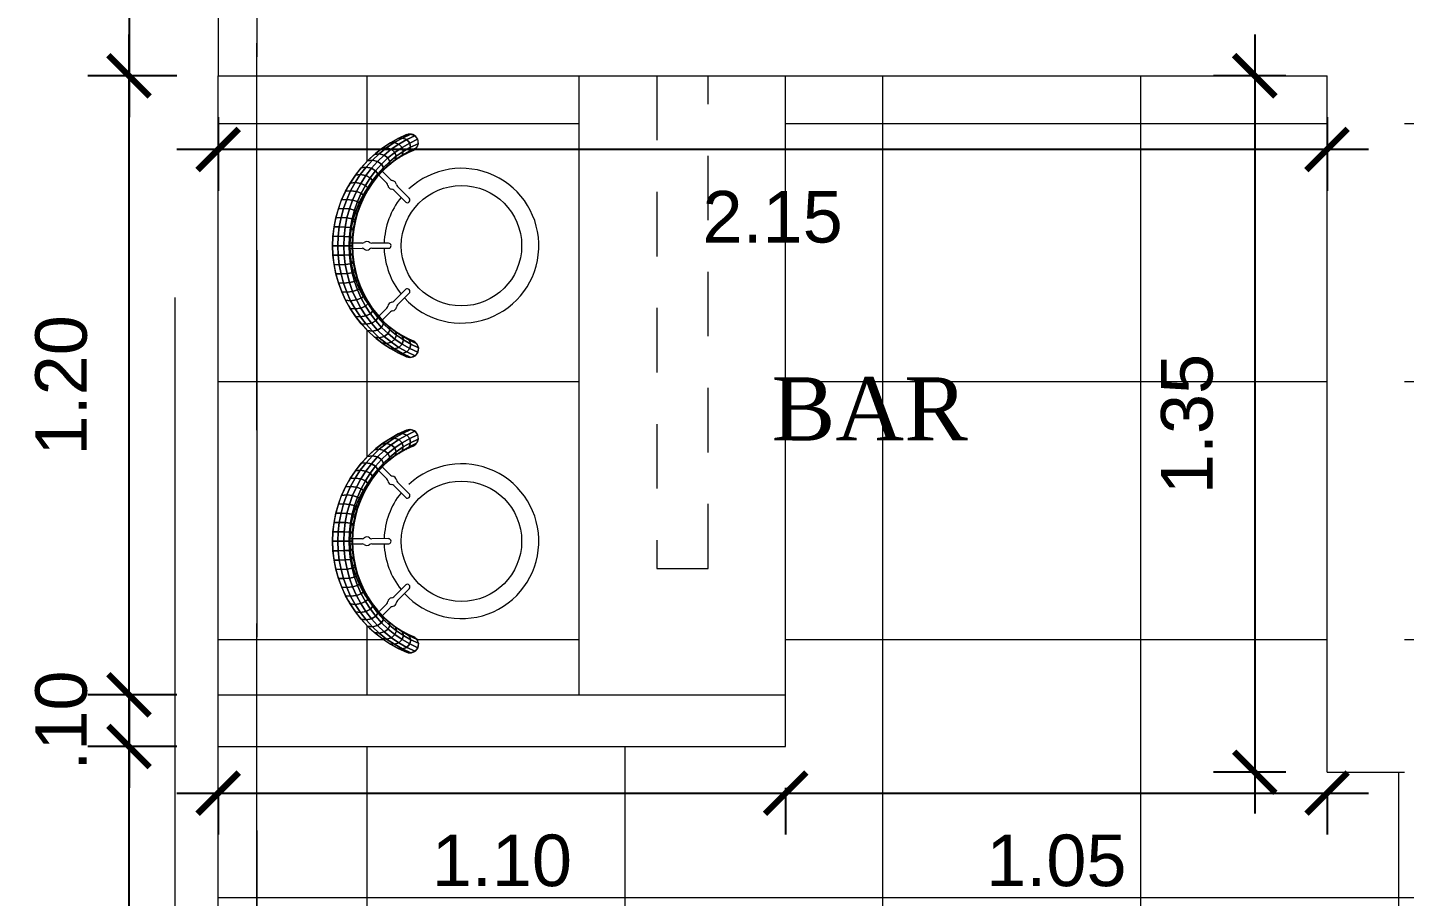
# Model space of a CAD drawing. Header units: millimetres. Extents: x -59 to 123, y 54 to 155.
# Drawn here: x -51.125 to -48.456, y 139.392 to 141.076 of the extents above; entities that cross this region are included whole.
import ezdxf

# ---------------------------------------------------------------- set-up
doc = ezdxf.new("R2010")
doc.units = ezdxf.units.MM
for name, pattern in [('ACAD_ISO02W100', [15, 12, -3]), ('CONTINUA', [0]), ('DASHDOT', [25.4, 12.7, -6.35, 0, -6.35]), ('DASHED', [0.75, 0.5, -0.25]), ('HIDDEN2', [0.1875, 0.125, -0.0625])]:
    doc.linetypes.add(name, pattern=pattern)
doc.layers.get('0').update_dxf_attribs({"lineweight": 9})
doc.layers.get('Defpoints').update_dxf_attribs({"lineweight": 0})
for name, color, linetype in [('A-COT', 8, 'Continuous'), ('A-PROY', 8, 'HIDDEN2'), ('A-TEX 010', 7, 'Continuous')]:
    doc.layers.add(name, color=color, linetype=linetype)
for name, color, linetype, lineweight in [('DET-CORTE', 86, 'Continuous', 50), ('EJES', 6, 'ACAD_ISO02W100', 5), ('mobiliario', 7, 'Continuous', 0), ('muro', 5, 'Continuous', 70), ('MUROS', 7, 'Continuous', 80), ('pisos', 251, 'Continuous', 0)]:
    doc.layers.add(name, color=color, linetype=linetype, lineweight=lineweight)
doc.styles.add('ROMANS', font='ROMANS.SHX', dxfattribs={"width": 1.35, "height": 0.29})
doc.styles.add('style1', font='arial.ttf', dxfattribs={"height": 0.1})
doc.dimstyles.new('luis1', dxfattribs={"dimtxt": 0.1, "dimasz": 0.08, "dimexe": 0.08, "dimexo": 0.08, "dimgap": 0.08, "dimtad": 2, "dimzin": 4, "dimdsep": 46, "dimtxsty": 'style1', "dimblk": 'ARCHTICK', "dimcen": 2, "dimdle": 0.08, "dimclrd": 256, "dimclre": 256, "dimclrt": 256, "dimadec": 0, "dimazin": 1, "dimtfac": 1, "dimtix": 1, "dimtmove": 0, "dimatfit": 3, "dimfxl": 1, "dimtolj": 1, "dimarcsym": 0})

# ---------------------------------------------------------------- blocks, each defined once
blk = doc.blocks.new('A$C64153278')
at = {"layer": 'mobiliario'}
for p, q in [((0.4738, 0.2448), (0.429, 0.2653)), ((0.436, 0.2786), (0.48, 0.2584)), ((0.5057, 0.2467), (0.5383, 0.2317)), ((0.5321, 0.2181), (0.4995, 0.233)), ((0.1773, 0.1826), (0.1571, 0.1386)), ((0.1707, 0.1324), (0.1913, 0.1771)), ((0.3206, 0.1715), (0.3375, 0.1261)), ((0.3515, 0.1313), (0.3344, 0.1775)), ((0.1453, 0.1129), (0.1303, 0.0803)), ((0.1439, 0.0741), (0.1589, 0.1067)), ((0.3473, 0.0995), (0.3598, 0.0659)), ((0.3738, 0.0711), (0.3614, 0.1047))]:
    blk.add_line(p, q, dxfattribs=at)
blk.add_circle((0.2538, 0.3732), 0.175, dxfattribs=at)
for centre, radius, start, end in [((0.2538, 0.3732), 0.225, 332.7943, 243.1381), ((0.5872, 0.3365), 0.025, 357.6519, 177.6519), ((0.2624, 0.3498), 0.35, 223.0584, 357.6519), ((0.2624, 0.3498), 0.3, 223.0584, 357.6519), ((0.2538, 0.3732), 0.225, 292.2513, 328.962), ((0.4329, 0.2717), 0.00753, 65.6032, 238.7477), ((0.4696, 0.2357), 0.01, 26.458, 65.4005), ((0.4842, 0.2675), 0.01, 245.4005, 284.3429), ((0.4898, 0.2457), 0.0125, 26.458, 104.3429), ((0.5099, 0.2557), 0.01, 206.458, 245.4005), ((0.4898, 0.2457), 0.0125, 206.458, 284.3429), ((0.4953, 0.2239), 0.01, 65.4005, 104.3429), ((0.1842, 0.1795), 0.00753, 341.9626, 155.107), ((0.3277, 0.1741), 0.00753, 27.0079, 200.1524), ((0.025, 0.1279), 0.025, 43.0584, 223.0584), ((0.158, 0.1226), 0.0125, 116.3674, 194.2523), ((0.148, 0.1428), 0.01, 296.3674, 335.3098), ((0.158, 0.1226), 0.0125, 296.3674, 14.2523), ((0.1798, 0.1282), 0.01, 155.3098, 194.2523), ((0.2538, 0.3732), 0.225, 251.7283, 288.4308), ((0.3281, 0.1226), 0.01, 341.4127, 20.3551), ((0.3609, 0.1347), 0.01, 200.3551, 239.2976), ((0.3494, 0.1154), 0.0125, 341.4127, 59.2976), ((0.1362, 0.1171), 0.01, 335.3098, 14.2523), ((0.168, 0.1025), 0.01, 116.3674, 155.3098), ((0.3494, 0.1154), 0.0125, 161.4127, 239.2976), ((0.3379, 0.0961), 0.01, 20.3551, 59.2976), ((0.3707, 0.1082), 0.01, 161.4127, 200.3551)]:
    blk.add_arc(centre, radius, start, end, dxfattribs=at)
for points in [[(0.5756, 0.3586), (0.5882, 0.3615), (0.5861, 0.3361), (0.5736, 0.3342)], [(0.5882, 0.3615), (0.6006, 0.3576), (0.5984, 0.3313), (0.5861, 0.3361)], [(0.5603, 0.3141), (0.5641, 0.3261), (0.5603, 0.3026), (0.5566, 0.2909)], [(0.5622, 0.3375), (0.5661, 0.3498), (0.5641, 0.3261), (0.5603, 0.3141)], [(0.5641, 0.3261), (0.5736, 0.3342), (0.5696, 0.3099), (0.5603, 0.3026)], [(0.5661, 0.3498), (0.5756, 0.3586), (0.5736, 0.3342), (0.5641, 0.3261)], [(0.5736, 0.3342), (0.5861, 0.3361), (0.5819, 0.3109), (0.5696, 0.3099)], [(0.5861, 0.3361), (0.5984, 0.3313), (0.5941, 0.3052), (0.5819, 0.3109)], [(0.5984, 0.3313), (0.6071, 0.321), (0.6027, 0.2942), (0.5941, 0.3052)], [(0.6006, 0.3576), (0.6093, 0.3481), (0.6071, 0.321), (0.5984, 0.3313)], [(0.6071, 0.321), (0.61, 0.3081), (0.6056, 0.2811), (0.6027, 0.2942)], [(0.6093, 0.3481), (0.6122, 0.3354), (0.61, 0.3081), (0.6071, 0.321)], [(0.5546, 0.2795), (0.5636, 0.286), (0.5557, 0.2626), (0.547, 0.2568)], [(0.5566, 0.2909), (0.5603, 0.3026), (0.5546, 0.2795), (0.5511, 0.2681)], [(0.5603, 0.3026), (0.5696, 0.3099), (0.5636, 0.286), (0.5546, 0.2795)], [(0.5636, 0.286), (0.5757, 0.286), (0.5674, 0.2617), (0.5557, 0.2626)], [(0.5696, 0.3099), (0.5819, 0.3109), (0.5757, 0.286), (0.5636, 0.286)], [(0.5757, 0.286), (0.5876, 0.2794), (0.5791, 0.2542), (0.5674, 0.2617)], [(0.5819, 0.3109), (0.5941, 0.3052), (0.5876, 0.2794), (0.5757, 0.286)], [(0.5941, 0.3052), (0.6027, 0.2942), (0.5962, 0.2678), (0.5876, 0.2794)], [(0.6027, 0.2942), (0.6056, 0.2811), (0.5992, 0.2544), (0.5962, 0.2678)], [(0.5438, 0.2457), (0.547, 0.2568), (0.5377, 0.2348), (0.5348, 0.224)], [(0.547, 0.2568), (0.5557, 0.2626), (0.5459, 0.2399), (0.5377, 0.2348)], [(0.5511, 0.2681), (0.5546, 0.2795), (0.547, 0.2568), (0.5438, 0.2457)], [(0.5557, 0.2626), (0.5674, 0.2617), (0.5572, 0.238), (0.5459, 0.2399)], [(0.5674, 0.2617), (0.5791, 0.2542), (0.5686, 0.2297), (0.5572, 0.238)], [(0.5791, 0.2542), (0.5876, 0.242), (0.577, 0.2169), (0.5686, 0.2297)], [(0.5876, 0.242), (0.5907, 0.2284), (0.5802, 0.2031), (0.577, 0.2169)], [(0.5876, 0.2794), (0.5962, 0.2678), (0.5876, 0.242), (0.5791, 0.2542)], [(0.5962, 0.2678), (0.5992, 0.2544), (0.5907, 0.2284), (0.5876, 0.242)], [(0.5242, 0.2031), (0.5267, 0.2135), (0.514, 0.1931), (0.5119, 0.1831)], [(0.5267, 0.2135), (0.5343, 0.2179), (0.521, 0.1968), (0.514, 0.1931)], [(0.5343, 0.2179), (0.5451, 0.2152), (0.5312, 0.1933), (0.521, 0.1968)], [(0.5348, 0.224), (0.5377, 0.2348), (0.5267, 0.2135), (0.5242, 0.2031)], [(0.5377, 0.2348), (0.5459, 0.2399), (0.5343, 0.2179), (0.5267, 0.2135)], [(0.5451, 0.2152), (0.5561, 0.206), (0.5418, 0.1833), (0.5312, 0.1933)], [(0.5459, 0.2399), (0.5572, 0.238), (0.5451, 0.2152), (0.5343, 0.2179)], [(0.5561, 0.206), (0.5644, 0.1926), (0.5499, 0.1694), (0.5418, 0.1833)], [(0.5572, 0.238), (0.5686, 0.2297), (0.5561, 0.206), (0.5451, 0.2152)], [(0.5686, 0.2297), (0.577, 0.2169), (0.5644, 0.1926), (0.5561, 0.206)], [(0.577, 0.2169), (0.5802, 0.2031), (0.5678, 0.1787), (0.5644, 0.1926)], [(0.4981, 0.1641), (0.4997, 0.1738), (0.4839, 0.1556), (0.4828, 0.1462)], [(0.4997, 0.1738), (0.5061, 0.1768), (0.4896, 0.1579), (0.4839, 0.1556)], [(0.5061, 0.1768), (0.5156, 0.1724), (0.4983, 0.1528), (0.4896, 0.1579)], [(0.5119, 0.1831), (0.514, 0.1931), (0.4997, 0.1738), (0.4981, 0.1641)], [(0.5156, 0.1724), (0.5256, 0.1617), (0.5078, 0.1414), (0.4983, 0.1528)], [(0.514, 0.1931), (0.521, 0.1968), (0.5061, 0.1768), (0.4997, 0.1738)], [(0.521, 0.1968), (0.5312, 0.1933), (0.5156, 0.1724), (0.5061, 0.1768)], [(0.5256, 0.1617), (0.5336, 0.1473), (0.5156, 0.1265), (0.5078, 0.1414)], [(0.5312, 0.1933), (0.5418, 0.1833), (0.5256, 0.1617), (0.5156, 0.1724)], [(0.5418, 0.1833), (0.5499, 0.1694), (0.5336, 0.1473), (0.5256, 0.1617)], [(0.5499, 0.1694), (0.5535, 0.1553), (0.5373, 0.1332), (0.5336, 0.1473)], [(0.5644, 0.1926), (0.5678, 0.1787), (0.5535, 0.1553), (0.5499, 0.1694)], [(0.0199, 0.1166), (0.0199, 0.1032), (0.0006, 0.1222), (0.0011, 0.1352)], [(0.0199, 0.1032), (0.0262, 0.0916), (0.0067, 0.1108), (0.0006, 0.1222)], [(0.0261, 0.1283), (0.0199, 0.1166), (0.0011, 0.1352), (0.0079, 0.1462)], [(0.0368, 0.135), (0.0261, 0.1283), (0.0079, 0.1462), (0.0193, 0.1523)], [(0.0492, 0.1351), (0.0368, 0.135), (0.0193, 0.1523), (0.0323, 0.1518)], [(0.0457, 0.1119), (0.0402, 0.0997), (0.0199, 0.1166), (0.0261, 0.1283)], [(0.0557, 0.1193), (0.0457, 0.1119), (0.0261, 0.1283), (0.0368, 0.135)], [(0.0599, 0.1284), (0.0492, 0.1351), (0.0323, 0.1518), (0.0433, 0.145)], [(0.0674, 0.1198), (0.0557, 0.1193), (0.0368, 0.135), (0.0492, 0.1351)], [(0.0779, 0.1133), (0.0674, 0.1198), (0.0492, 0.1351), (0.0599, 0.1284)], [(0.4483, 0.123), (0.4523, 0.1242), (0.4318, 0.1095), (0.4287, 0.1089)], [(0.4484, 0.1144), (0.4483, 0.123), (0.4287, 0.1089), (0.4294, 0.1005)], [(0.4523, 0.1242), (0.4594, 0.1177), (0.438, 0.1024), (0.4318, 0.1095)], [(0.4667, 0.1386), (0.4716, 0.1403), (0.4523, 0.1242), (0.4483, 0.123)], [(0.4662, 0.1296), (0.4667, 0.1386), (0.4483, 0.123), (0.4484, 0.1144)], [(0.4716, 0.1403), (0.4795, 0.1345), (0.4594, 0.1177), (0.4523, 0.1242)], [(0.4795, 0.1345), (0.4885, 0.1225), (0.4677, 0.105), (0.4594, 0.1177)], [(0.4828, 0.1462), (0.4839, 0.1556), (0.4667, 0.1386), (0.4662, 0.1296)], [(0.4839, 0.1556), (0.4896, 0.1579), (0.4716, 0.1403), (0.4667, 0.1386)], [(0.4885, 0.1225), (0.496, 0.1072), (0.475, 0.0894), (0.4677, 0.105)], [(0.4896, 0.1579), (0.4983, 0.1528), (0.4795, 0.1345), (0.4716, 0.1403)], [(0.4983, 0.1528), (0.5078, 0.1414), (0.4885, 0.1225), (0.4795, 0.1345)], [(0.5078, 0.1414), (0.5156, 0.1265), (0.496, 0.1072), (0.4885, 0.1225)], [(0.5156, 0.1265), (0.5196, 0.1123), (0.5002, 0.0929), (0.496, 0.1072)], [(0.5336, 0.1473), (0.5373, 0.1332), (0.5196, 0.1123), (0.5156, 0.1265)], [(0.0402, 0.0997), (0.0407, 0.0857), (0.0199, 0.1032), (0.0199, 0.1166)], [(0.0407, 0.0857), (0.0471, 0.0739), (0.0262, 0.0916), (0.0199, 0.1032)], [(0.0666, 0.0972), (0.0619, 0.0844), (0.0402, 0.0997), (0.0457, 0.1119)], [(0.0619, 0.0844), (0.0629, 0.0699), (0.0407, 0.0857), (0.0402, 0.0997)], [(0.0629, 0.0699), (0.0694, 0.0579), (0.0471, 0.0739), (0.0407, 0.0857)], [(0.0758, 0.105), (0.0666, 0.0972), (0.0457, 0.1119), (0.0557, 0.1193)], [(0.0869, 0.1059), (0.0758, 0.105), (0.0557, 0.1193), (0.0674, 0.1198)], [(0.0887, 0.0841), (0.0848, 0.0708), (0.0619, 0.0844), (0.0666, 0.0972)], [(0.0848, 0.0708), (0.0863, 0.056), (0.0629, 0.0699), (0.0619, 0.0844)], [(0.097, 0.0925), (0.0887, 0.0841), (0.0666, 0.0972), (0.0758, 0.105)], [(0.0969, 0.0996), (0.0869, 0.1059), (0.0674, 0.1198), (0.0779, 0.1133)], [(0.1074, 0.0937), (0.097, 0.0925), (0.0758, 0.105), (0.0869, 0.1059)], [(0.1119, 0.0728), (0.1087, 0.0591), (0.0848, 0.0708), (0.0887, 0.0841)], [(0.117, 0.0874), (0.1074, 0.0937), (0.0869, 0.1059), (0.0969, 0.0996)], [(0.1193, 0.0816), (0.1119, 0.0728), (0.0887, 0.0841), (0.097, 0.0925)], [(0.1288, 0.0831), (0.1193, 0.0816), (0.097, 0.0925), (0.1074, 0.0937)], [(0.138, 0.0768), (0.1288, 0.0831), (0.1074, 0.0937), (0.117, 0.0874)], [(0.1424, 0.0725), (0.136, 0.0634), (0.1119, 0.0728), (0.1193, 0.0816)], [(0.1511, 0.0741), (0.1424, 0.0725), (0.1193, 0.0816), (0.1288, 0.0831)], [(0.1597, 0.0679), (0.1511, 0.0741), (0.1288, 0.0831), (0.138, 0.0768)], [(0.3885, 0.0775), (0.3864, 0.0853), (0.364, 0.076), (0.3668, 0.0685)], [(0.3864, 0.0853), (0.3877, 0.085), (0.3643, 0.0753), (0.364, 0.076)], [(0.3877, 0.085), (0.3919, 0.0768), (0.3675, 0.0667), (0.3643, 0.0753)], [(0.408, 0.0963), (0.4102, 0.0964), (0.3877, 0.085), (0.3864, 0.0853)], [(0.4094, 0.0882), (0.408, 0.0963), (0.3864, 0.0853), (0.3885, 0.0775)], [(0.4102, 0.0964), (0.4154, 0.0887), (0.3919, 0.0768), (0.3877, 0.085)], [(0.4154, 0.0887), (0.4223, 0.0751), (0.398, 0.0628), (0.3919, 0.0768)], [(0.4287, 0.1089), (0.4318, 0.1095), (0.4102, 0.0964), (0.408, 0.0963)], [(0.4294, 0.1005), (0.4287, 0.1089), (0.408, 0.0963), (0.4094, 0.0882)], [(0.4318, 0.1095), (0.438, 0.1024), (0.4154, 0.0887), (0.4102, 0.0964)], [(0.438, 0.1024), (0.4456, 0.0892), (0.4223, 0.0751), (0.4154, 0.0887)], [(0.4456, 0.0892), (0.4526, 0.0733), (0.4291, 0.0589), (0.4223, 0.0751)], [(0.4594, 0.1177), (0.4677, 0.105), (0.4456, 0.0892), (0.438, 0.1024)], [(0.4677, 0.105), (0.475, 0.0894), (0.4526, 0.0733), (0.4456, 0.0892)], [(0.475, 0.0894), (0.4794, 0.0751), (0.4572, 0.059), (0.4526, 0.0733)], [(0.496, 0.1072), (0.5002, 0.0929), (0.4794, 0.0751), (0.475, 0.0894)], [(0.0863, 0.056), (0.0928, 0.0437), (0.0694, 0.0579), (0.0629, 0.0699)], [(0.1087, 0.0591), (0.1107, 0.0439), (0.0863, 0.056), (0.0848, 0.0708)], [(0.1107, 0.0439), (0.1173, 0.0313), (0.0928, 0.0437), (0.0863, 0.056)], [(0.136, 0.0634), (0.1336, 0.0493), (0.1087, 0.0591), (0.1119, 0.0728)], [(0.1336, 0.0493), (0.1361, 0.0337), (0.1107, 0.0439), (0.1087, 0.0591)], [(0.1361, 0.0337), (0.1426, 0.0209), (0.1173, 0.0313), (0.1107, 0.0439)], [(0.1608, 0.0559), (0.1593, 0.0414), (0.1336, 0.0493), (0.136, 0.0634)], [(0.1593, 0.0414), (0.1622, 0.0255), (0.1361, 0.0337), (0.1336, 0.0493)], [(0.1662, 0.0652), (0.1608, 0.0559), (0.136, 0.0634), (0.1424, 0.0725)], [(0.174, 0.067), (0.1662, 0.0652), (0.1424, 0.0725), (0.1511, 0.0741)], [(0.1821, 0.0608), (0.174, 0.067), (0.1511, 0.0741), (0.1597, 0.0679)], [(0.1863, 0.0503), (0.1856, 0.0356), (0.1593, 0.0414), (0.1608, 0.0559)], [(0.1856, 0.0356), (0.189, 0.0194), (0.1622, 0.0255), (0.1593, 0.0414)], [(0.1906, 0.0597), (0.1863, 0.0503), (0.1608, 0.0559), (0.1662, 0.0652)], [(0.1974, 0.0616), (0.1906, 0.0597), (0.1662, 0.0652), (0.174, 0.067)], [(0.2049, 0.0554), (0.1974, 0.0616), (0.174, 0.067), (0.1821, 0.0608)], [(0.2121, 0.0466), (0.2124, 0.0318), (0.1856, 0.0356), (0.1863, 0.0503)], [(0.2154, 0.0562), (0.2121, 0.0466), (0.1863, 0.0503), (0.1906, 0.0597)], [(0.2213, 0.0581), (0.2154, 0.0562), (0.1906, 0.0597), (0.1974, 0.0616)], [(0.2282, 0.0518), (0.2213, 0.0581), (0.1974, 0.0616), (0.2049, 0.0554)], [(0.2405, 0.0546), (0.2383, 0.045), (0.2121, 0.0466), (0.2154, 0.0562)], [(0.2383, 0.045), (0.2394, 0.0301), (0.2124, 0.0318), (0.2121, 0.0466)], [(0.2454, 0.0565), (0.2405, 0.0546), (0.2154, 0.0562), (0.2213, 0.0581)], [(0.2516, 0.05), (0.2454, 0.0565), (0.2213, 0.0581), (0.2282, 0.0518)], [(0.2657, 0.0549), (0.2646, 0.0454), (0.2383, 0.045), (0.2405, 0.0546)], [(0.2646, 0.0454), (0.2665, 0.0304), (0.2394, 0.0301), (0.2383, 0.045)], [(0.2695, 0.0567), (0.2657, 0.0549), (0.2405, 0.0546), (0.2454, 0.0565)], [(0.2751, 0.0501), (0.2695, 0.0567), (0.2454, 0.0565), (0.2516, 0.05)], [(0.2908, 0.0572), (0.2908, 0.0478), (0.2646, 0.0454), (0.2657, 0.0549)], [(0.2908, 0.0478), (0.2936, 0.0328), (0.2665, 0.0304), (0.2646, 0.0454)], [(0.2936, 0.0588), (0.2908, 0.0572), (0.2657, 0.0549), (0.2695, 0.0567)], [(0.2985, 0.052), (0.2936, 0.0588), (0.2695, 0.0567), (0.2751, 0.0501)], [(0.3175, 0.0627), (0.3157, 0.0613), (0.2908, 0.0572), (0.2936, 0.0588)], [(0.3157, 0.0613), (0.3168, 0.0521), (0.2908, 0.0478), (0.2908, 0.0572)], [(0.3168, 0.0521), (0.3204, 0.0373), (0.2936, 0.0328), (0.2908, 0.0478)], [(0.3217, 0.0557), (0.3175, 0.0627), (0.2936, 0.0588), (0.2985, 0.052)], [(0.341, 0.0684), (0.3403, 0.0674), (0.3157, 0.0613), (0.3175, 0.0627)], [(0.3403, 0.0674), (0.3424, 0.0585), (0.3168, 0.0521), (0.3157, 0.0613)], [(0.3424, 0.0585), (0.3469, 0.0438), (0.3204, 0.0373), (0.3168, 0.0521)], [(0.3445, 0.0612), (0.341, 0.0684), (0.3175, 0.0627), (0.3217, 0.0557)], [(0.3469, 0.0438), (0.3527, 0.0272), (0.3259, 0.0206), (0.3204, 0.0373)], [(0.364, 0.076), (0.3643, 0.0753), (0.3403, 0.0674), (0.341, 0.0684)], [(0.3643, 0.0753), (0.3675, 0.0667), (0.3424, 0.0585), (0.3403, 0.0674)], [(0.3668, 0.0685), (0.364, 0.076), (0.341, 0.0684), (0.3445, 0.0612)], [(0.3675, 0.0667), (0.3728, 0.0524), (0.3469, 0.0438), (0.3424, 0.0585)], [(0.3728, 0.0524), (0.3789, 0.0358), (0.3527, 0.0272), (0.3469, 0.0438)], [(0.3919, 0.0768), (0.398, 0.0628), (0.3728, 0.0524), (0.3675, 0.0667)], [(0.398, 0.0628), (0.4045, 0.0464), (0.3789, 0.0358), (0.3728, 0.0524)], [(0.4045, 0.0464), (0.4095, 0.0322), (0.3842, 0.0216), (0.3789, 0.0358)], [(0.4223, 0.0751), (0.4291, 0.0589), (0.4045, 0.0464), (0.398, 0.0628)], [(0.4291, 0.0589), (0.4339, 0.0446), (0.4095, 0.0322), (0.4045, 0.0464)], [(0.4526, 0.0733), (0.4572, 0.059), (0.4339, 0.0446), (0.4291, 0.0589)], [(0.1622, 0.0255), (0.1687, 0.0126), (0.1426, 0.0209), (0.1361, 0.0337)], [(0.189, 0.0194), (0.1954, 0.0063), (0.1687, 0.0126), (0.1622, 0.0255)], [(0.2124, 0.0318), (0.2162, 0.0154), (0.189, 0.0194), (0.1856, 0.0356)], [(0.2162, 0.0154), (0.2224, 0.0021), (0.1954, 0.0063), (0.189, 0.0194)], [(0.2394, 0.0301), (0.2436, 0.0135), (0.2162, 0.0154), (0.2124, 0.0318)], [(0.2436, 0.0135), (0.2498, 0), (0.2224, 0.0021), (0.2162, 0.0154)], [(0.2665, 0.0304), (0.2712, 0.0138), (0.2436, 0.0135), (0.2394, 0.0301)], [(0.2712, 0.0138), (0.2772, 0.0001), (0.2498, 0), (0.2436, 0.0135)], [(0.2936, 0.0328), (0.2986, 0.0162), (0.2712, 0.0138), (0.2665, 0.0304)], [(0.2986, 0.0162), (0.3045, 0.0023), (0.2772, 0.0001), (0.2712, 0.0138)], [(0.3204, 0.0373), (0.3259, 0.0206), (0.2986, 0.0162), (0.2936, 0.0328)], [(0.3259, 0.0206), (0.3315, 0.0067), (0.3045, 0.0023), (0.2986, 0.0162)], [(0.3527, 0.0272), (0.3582, 0.0131), (0.3315, 0.0067), (0.3259, 0.0206)], [(0.3789, 0.0358), (0.3842, 0.0216), (0.3582, 0.0131), (0.3527, 0.0272)]]:
    blk.add_3dface(points, dxfattribs=at)
blk = doc.blocks.new('_ArchTick')
at = {"color": 0, "linetype": 'ByBlock', "const_width": 0.15}
blk.add_lwpolyline([(-0.5, -0.5), (0.5, 0.5)], dxfattribs=at)
blk = doc.blocks.new('*D252')
at = {"layer": 'A-COT', "linetype": 'Continuous', "lineweight": -2, "transparency": 16777216}
for p, q in [((-50.7556, 140.9023), (-50.7556, 140.7594)), ((-48.6056, 140.9023), (-48.6056, 140.7594)), ((-48.5256, 140.8394), (-50.8356, 140.8394))]:
    blk.add_line(p, q, dxfattribs=at)
at = {"layer": 'Defpoints', "color": 0, "linetype": 'CONTINUA', "transparency": 16777216}
for p in [(-50.7556, 140.9823), (-48.6056, 140.9823), (-50.7556, 140.8394)]:
    blk.add_point(p, dxfattribs=at)
at = {"layer": 'A-COT', "linetype": 'CONTINUA', "lineweight": -2, "transparency": 16777216, "xscale": 0.08, "yscale": 0.08, "zscale": 0.08, "rotation": 180}
blk.add_blockref('_ArchTick', (-50.7556, 140.8394), dxfattribs=at)
at = {"layer": 'A-COT', "linetype": 'CONTINUA', "lineweight": -2, "transparency": 16777216, "xscale": 0.08, "yscale": 0.08, "zscale": 0.08}
blk.add_blockref('_ArchTick', (-48.6056, 140.8394), dxfattribs=at)
at = {"layer": 'A-COT', "linetype": 'CONTINUA', "lineweight": 5, "transparency": 16777216, "insert": (-49.6806, 140.7083), "char_height": 0.1, "attachment_point": 5, "style": 'style1'}
blk.add_mtext('\\A1;2.15', dxfattribs=at)
blk = doc.blocks.new('*D253')
at = {"layer": 'A-COT', "linetype": 'Continuous', "lineweight": -2, "transparency": 16777216}
for p, q in [((-50.9285, 142.5623), (-50.9285, 140.9023)), ((-50.8356, 142.4823), (-51.0085, 142.4823)), ((-50.8356, 140.9823), (-51.0085, 140.9823))]:
    blk.add_line(p, q, dxfattribs=at)
at = {"layer": 'Defpoints', "color": 0, "linetype": 'CONTINUA', "transparency": 16777216}
for p in [(-50.7556, 142.4823), (-50.9285, 140.9823), (-50.7556, 140.9823)]:
    blk.add_point(p, dxfattribs=at)
at = {"layer": 'A-COT', "linetype": 'CONTINUA', "lineweight": -2, "transparency": 16777216, "xscale": 0.08, "yscale": 0.08, "zscale": 0.08}
for p, rotation in [((-50.9285, 142.4823), 90), ((-50.9285, 140.9823), 270)]:
    blk.add_blockref('_ArchTick', p, dxfattribs=dict(at, rotation=rotation))
at = {"layer": 'A-COT', "linetype": 'CONTINUA', "lineweight": 5, "transparency": 16777216, "insert": (-51.0596, 141.7323), "char_height": 0.1, "attachment_point": 5, "rotation": 90, "style": 'style1'}
blk.add_mtext('\\A1;1.50', dxfattribs=at)
blk = doc.blocks.new('*D254')
at = {"layer": 'A-COT', "linetype": 'Continuous', "lineweight": -2, "transparency": 16777216}
for p, q in [((-50.9285, 139.7023), (-50.9285, 141.0623)), ((-50.8356, 140.9823), (-51.0085, 140.9823)), ((-50.8356, 139.7823), (-51.0085, 139.7823))]:
    blk.add_line(p, q, dxfattribs=at)
at = {"layer": 'Defpoints', "color": 0, "linetype": 'CONTINUA', "transparency": 16777216}
for p in [(-50.9285, 140.9823), (-50.7556, 140.9823), (-50.7556, 139.7823)]:
    blk.add_point(p, dxfattribs=at)
at = {"layer": 'A-COT', "linetype": 'CONTINUA', "lineweight": -2, "transparency": 16777216, "xscale": 0.08, "yscale": 0.08, "zscale": 0.08}
for p, rotation in [((-50.9285, 140.9823), 90), ((-50.9285, 139.7823), 270)]:
    blk.add_blockref('_ArchTick', p, dxfattribs=dict(at, rotation=rotation))
at = {"layer": 'A-COT', "linetype": 'CONTINUA', "lineweight": 5, "transparency": 16777216, "insert": (-51.0596, 140.3823), "char_height": 0.1, "attachment_point": 5, "rotation": 90, "style": 'style1'}
blk.add_mtext('\\A1;1.20', dxfattribs=at)
blk = doc.blocks.new('*D255')
at = {"layer": 'A-COT', "linetype": 'Continuous', "lineweight": -2, "transparency": 16777216}
for p, q in [((-50.9285, 139.7823), (-50.9285, 139.8623)), ((-50.8356, 139.7823), (-51.0085, 139.7823)), ((-50.9285, 139.7823), (-50.9285, 139.6823)), ((-50.8356, 139.6823), (-51.0085, 139.6823)), ((-50.9285, 139.6823), (-50.9285, 139.6023))]:
    blk.add_line(p, q, dxfattribs=at)
at = {"layer": 'Defpoints', "color": 0, "linetype": 'CONTINUA', "transparency": 16777216}
for p in [(-50.7556, 139.7823), (-50.9285, 139.6823), (-50.7556, 139.6823)]:
    blk.add_point(p, dxfattribs=at)
at = {"layer": 'A-COT', "linetype": 'CONTINUA', "lineweight": -2, "transparency": 16777216, "xscale": 0.08, "yscale": 0.08, "zscale": 0.08}
for p, rotation in [((-50.9285, 139.7823), 270), ((-50.9285, 139.6823), 90)]:
    blk.add_blockref('_ArchTick', p, dxfattribs=dict(at, rotation=rotation))
at = {"layer": 'A-COT', "linetype": 'CONTINUA', "lineweight": 5, "transparency": 16777216, "insert": (-51.0596, 139.7323), "char_height": 0.1, "attachment_point": 5, "rotation": 90, "style": 'style1'}
blk.add_mtext('\\A1;.10', dxfattribs=at)
blk = doc.blocks.new('*D256')
at = {"layer": 'A-COT', "linetype": 'Continuous', "lineweight": -2, "transparency": 16777216}
for p, q in [((-50.9285, 138.7023), (-50.9285, 139.7623)), ((-50.8356, 139.6823), (-51.0085, 139.6823)), ((-50.8356, 138.7823), (-51.0085, 138.7823))]:
    blk.add_line(p, q, dxfattribs=at)
at = {"layer": 'Defpoints', "color": 0, "linetype": 'CONTINUA', "transparency": 16777216}
for p in [(-50.9285, 139.6823), (-50.7556, 139.6823), (-50.7556, 138.7823)]:
    blk.add_point(p, dxfattribs=at)
at = {"layer": 'A-COT', "linetype": 'CONTINUA', "lineweight": -2, "transparency": 16777216, "xscale": 0.08, "yscale": 0.08, "zscale": 0.08}
for p, rotation in [((-50.9285, 139.6823), 90), ((-50.9285, 138.7823), 270)]:
    blk.add_blockref('_ArchTick', p, dxfattribs=dict(at, rotation=rotation))
at = {"layer": 'A-COT', "linetype": 'CONTINUA', "lineweight": 5, "transparency": 16777216, "insert": (-51.0596, 139.2323), "char_height": 0.1, "attachment_point": 5, "rotation": 90, "style": 'style1'}
blk.add_mtext('\\A1;.90', dxfattribs=at)
blk = doc.blocks.new('*D261')
at = {"layer": 'A-COT', "linetype": 'Continuous', "lineweight": -2, "transparency": 16777216}
for p, q in [((-48.7458, 141.0623), (-48.7458, 139.5523)), ((-48.6856, 140.9823), (-48.8258, 140.9823)), ((-48.6856, 139.6323), (-48.8258, 139.6323))]:
    blk.add_line(p, q, dxfattribs=at)
at = {"layer": 'Defpoints', "color": 0, "linetype": 'CONTINUA', "transparency": 16777216}
for p in [(-48.6056, 140.9823), (-48.7458, 139.6323), (-48.6056, 139.6323)]:
    blk.add_point(p, dxfattribs=at)
at = {"layer": 'A-COT', "linetype": 'CONTINUA', "lineweight": -2, "transparency": 16777216, "xscale": 0.08, "yscale": 0.08, "zscale": 0.08}
for p, rotation in [((-48.7458, 140.9823), 90), ((-48.7458, 139.6323), 270)]:
    blk.add_blockref('_ArchTick', p, dxfattribs=dict(at, rotation=rotation))
at = {"layer": 'A-COT', "linetype": 'CONTINUA', "lineweight": 5, "transparency": 16777216, "insert": (-48.8769, 140.3073), "char_height": 0.1, "attachment_point": 5, "rotation": 90, "style": 'style1'}
blk.add_mtext('\\A1;1.35', dxfattribs=at)
blk = doc.blocks.new('*D263')
at = {"layer": 'A-COT', "linetype": 'Continuous', "lineweight": -2, "transparency": 16777216}
for p, q in [((-50.7556, 139.6023), (-50.7556, 139.5118)), ((-49.6554, 139.6023), (-49.6554, 139.5118)), ((-50.8356, 139.5918), (-49.5754, 139.5918))]:
    blk.add_line(p, q, dxfattribs=at)
at = {"layer": 'Defpoints', "color": 0, "linetype": 'CONTINUA', "transparency": 16777216}
for p in [(-50.7556, 139.6823), (-49.6554, 139.6823), (-49.6554, 139.5918)]:
    blk.add_point(p, dxfattribs=at)
at = {"layer": 'A-COT', "linetype": 'CONTINUA', "lineweight": -2, "transparency": 16777216, "xscale": 0.08, "yscale": 0.08, "zscale": 0.08, "rotation": 180}
blk.add_blockref('_ArchTick', (-50.7556, 139.5918), dxfattribs=at)
at = {"layer": 'A-COT', "linetype": 'CONTINUA', "lineweight": -2, "transparency": 16777216, "xscale": 0.08, "yscale": 0.08, "zscale": 0.08}
blk.add_blockref('_ArchTick', (-49.6554, 139.5918), dxfattribs=at)
at = {"layer": 'A-COT', "linetype": 'CONTINUA', "lineweight": 5, "transparency": 16777216, "insert": (-50.2055, 139.4608), "char_height": 0.1, "attachment_point": 5, "style": 'style1'}
blk.add_mtext('\\A1;1.10', dxfattribs=at)
blk = doc.blocks.new('*D264')
at = {"layer": 'A-COT', "linetype": 'Continuous', "lineweight": -2, "transparency": 16777216}
for p, q in [((-49.6554, 139.6023), (-49.6554, 139.5118)), ((-49.7354, 139.5918), (-48.5256, 139.5918)), ((-48.6056, 139.5918), (-48.6056, 139.5118))]:
    blk.add_line(p, q, dxfattribs=at)
at = {"layer": 'Defpoints', "color": 0, "linetype": 'CONTINUA', "transparency": 16777216}
for p in [(-49.6554, 139.6823), (-48.6056, 139.6323), (-48.6056, 139.5918)]:
    blk.add_point(p, dxfattribs=at)
at = {"layer": 'A-COT', "linetype": 'CONTINUA', "lineweight": -2, "transparency": 16777216, "xscale": 0.08, "yscale": 0.08, "zscale": 0.08, "rotation": 180}
blk.add_blockref('_ArchTick', (-49.6554, 139.5918), dxfattribs=at)
at = {"layer": 'A-COT', "linetype": 'CONTINUA', "lineweight": -2, "transparency": 16777216, "xscale": 0.08, "yscale": 0.08, "zscale": 0.08}
blk.add_blockref('_ArchTick', (-48.6056, 139.5918), dxfattribs=at)
at = {"layer": 'A-COT', "linetype": 'CONTINUA', "lineweight": 5, "transparency": 16777216, "insert": (-49.1305, 139.4608), "char_height": 0.1, "attachment_point": 5, "style": 'style1'}
blk.add_mtext('\\A1;1.05', dxfattribs=at)

msp = doc.modelspace()

# ---------------------------------------------------------------- hatches: boundary and pattern name
at = {"layer": 'pisos', "lineweight": 5}
h = msp.add_hatch(dxfattribs=at)
h.set_pattern_fill('_USER', color=256, scale=0.5, angle=90, double=1, pattern_type=0)
h.set_pattern_definition([(90, (-123.96696, 144.88946), (-0.5, 3e-17), []), (180, (-123.96696, 144.88946), (-6e-17, -0.5), [])])
h.paths.add_polyline_path([(-46.4056, 142.3323), (-46.8556, 142.3323), (-48.4556, 142.3323), (-47.4306, 141.2323)])
h.paths.add_polyline_path([(-47.0056, 140.7762), (-47.4306, 141.2323), (-48.4556, 140.1323), (-47.4606, 140.1323), (-47.4606, 140.2685, -0.414214), (-47.4231, 140.306), (-47.0056, 140.306)])
h.paths.add_polyline_path([(-47.1981, 140.306), (-47.4231, 140.306, 0.414214), (-47.4606, 140.2685), (-47.4606, 140.156), (-47.1981, 140.156)], flags=17)
h.paths.add_polyline_path([(-47.0056, 140.306), (-47.1981, 140.306), (-47.1981, 140.156), (-47.0056, 140.156)], flags=17)
h.paths.add_polyline_path([(-47.4306, 141.2323), (-48.4556, 142.3323), (-48.4556, 140.1323)])
h.paths.add_polyline_path([(-46.4056, 142.3323), (-47.4306, 141.2323), (-47.0056, 140.7762), (-47.0056, 140.8823), (-46.4056, 140.8823)])
h.paths.add_polyline_path([(-47.0056, 139.8823), (-47.4606, 139.8823), (-47.4606, 139.9823), (-47.0056, 139.9823), (-47.0056, 140.006), (-47.4231, 140.006, -0.414214), (-47.4606, 140.0435), (-47.4606, 140.1323), (-48.4556, 140.1323), (-48.4556, 139.6323), (-48.6056, 139.6323), (-48.6056, 140.9823), (-49.6554, 140.9823), (-49.6554, 139.7823), (-49.6554, 139.6823), (-50.7556, 139.6823), (-50.7556, 138.7823), (-50.6056, 138.7823), (-50.6056, 137.8323), (-50.523, 137.8323), (-50.523, 137.8714), (-50.5659, 137.8714), (-50.5659, 138.4362), (-50.545, 138.4362), (-50.545, 138.4574), (-50.5659, 138.4574), (-50.5659, 138.4946), (-50.245, 138.4946), (-50.245, 138.5198), (-50.03, 138.5198), (-50.03, 138.4946), (-49.9859, 138.4946), (-49.9859, 138.4574), (-50.0067, 138.4574), (-50.0067, 138.4362), (-49.9859, 138.4362), (-49.9859, 137.8714), (-50.0323, 137.8714), (-50.0323, 137.8323), (-49.7557, 137.8323), (-49.7557, 138.4323), (-48.3256, 138.4323), (-48.3256, 138.4723), (-47.8856, 138.4723), (-47.8856, 138.4323), (-47.8056, 138.4323), (-47.0056, 138.4323)])
h.paths.add_polyline_path([(-50.0554, 140.9823), (-50.7556, 140.9823), (-50.7556, 139.7823), (-50.0554, 139.7823)])
h.paths.add_polyline_path([(-50.4363, 140.2254), (-50.4374, 140.2242), (-50.4367, 140.2235)], flags=0)
h.paths.add_polyline_path([(-50.3905, 139.8648), (-50.407, 139.8725, 0.019578)], flags=16)
h.paths.add_polyline_path([(-50.3907, 140.2953), (-50.3821, 140.2965, 0.131652)], flags=16)
h.paths.add_polyline_path([(-50.4383, 140.2684), (-50.4231, 140.2786), (-50.4072, 140.2876), (-50.3985, 140.2888), (-50.3821, 140.2965), (-50.3741, 140.2932), (-50.3688, 140.2864), (-50.3677, 140.2779), (-50.371, 140.2699), (-50.3778, 140.2646), (-50.392, 140.258), (-50.4056, 140.2503), (-50.4167, 140.2428), (-50.4247, 140.2364), (-50.4363, 140.2254), (-50.4441, 140.2168), (-50.4266, 140.1992, 0.5), (-50.4171, 140.1898), (-50.4011, 140.1737, 0.161528), (-50.4338, 140.0851), (-50.4255, 140.0851, -0.94524), (-50.4249, 140.0751), (-50.4337, 140.0751, 0.161565), (-50.401, 139.9864), (-50.3927, 139.9948, -1.057933), (-50.3852, 139.9881), (-50.408, 139.9653, 0.171573), (-50.4099, 139.9613, -0.353553), (-50.4173, 139.9538, 0.171573), (-50.4213, 139.9519), (-50.4366, 139.9366), (-50.4362, 139.9347), (-50.4245, 139.9237), (-50.4165, 139.9173), (-50.4054, 139.9099), (-50.3918, 139.9022), (-50.3776, 139.8956, -0.767327), (-50.3819, 139.8637), (-50.3983, 139.8713), (-50.407, 139.8725), (-50.4229, 139.8815), (-50.4381, 139.8917), (-50.4524, 139.903), (-50.4658, 139.9154), (-50.4782, 139.9289), (-50.4895, 139.9432), (-50.4996, 139.9584), (-50.5085, 139.9744), (-50.5161, 139.991), (-50.5224, 140.0081), (-50.5274, 140.0257), (-50.531, 140.0436), (-50.5331, 140.0618), (-50.5338, 140.08), (-50.5331, 140.0983), (-50.531, 140.1164), (-50.5275, 140.1343), (-50.5225, 140.1519), (-50.5162, 140.1691), (-50.5086, 140.1857), (-50.4997, 140.2016), (-50.4896, 140.2168), (-50.4783, 140.2312), (-50.466, 140.2446), (-50.4526, 140.2571)], flags=16)
h.paths.add_polyline_path([(-50.4434, 140.2583), (-50.4292, 140.2697), (-50.4142, 140.2799), (-50.3985, 140.2888), (-50.3901, 140.2858), (-50.3842, 140.2792), (-50.3825, 140.2709), (-50.3862, 140.2608, 0.042767), (-50.4157, 140.2436), (-50.4247, 140.2364), (-50.4309, 140.2318, 0.027095), (-50.4465, 140.2168), (-50.447, 140.2136), (-50.4568, 140.2009), (-50.4656, 140.1875), (-50.4733, 140.1734), (-50.4799, 140.1587), (-50.4854, 140.1436), (-50.4897, 140.128), (-50.4927, 140.1122), (-50.4946, 140.0962), (-50.4952, 140.08), (-50.4946, 140.0639), (-50.4927, 140.0479), (-50.4896, 140.032), (-50.4853, 140.0165), (-50.4798, 140.0013), (-50.4732, 139.9867), (-50.4655, 139.9726), (-50.4567, 139.9592), (-50.4469, 139.9465), (-50.4362, 139.9347), (-50.4245, 139.9237), (-50.4155, 139.9165, 0.044183), (-50.385, 139.8988), (-50.3708, 139.8903), (-50.3675, 139.8823), (-50.3687, 139.8738), (-50.3739, 139.8669), (-50.3899, 139.8744), (-50.3983, 139.8713), (-50.414, 139.8802), (-50.429, 139.8904), (-50.4432, 139.9018), (-50.4565, 139.9143), (-50.4687, 139.9278), (-50.4799, 139.9422), (-50.4899, 139.9575), (-50.4987, 139.9736), (-50.5063, 139.9903), (-50.5125, 140.0075), (-50.5174, 140.0253), (-50.5209, 140.0433), (-50.5231, 140.0616), (-50.5238, 140.08), (-50.5231, 140.0984), (-50.521, 140.1167), (-50.5175, 140.1348), (-50.5126, 140.1525), (-50.5063, 140.1698), (-50.4988, 140.1865), (-50.49, 140.2026), (-50.48, 140.2179), (-50.4688, 140.2323), (-50.4566, 140.2458)], flags=0)
h.paths.add_polyline_path([(-50.4338, 140.2558), (-50.42, 140.267), (-50.4054, 140.277), (-50.399, 140.2707), (-50.3967, 140.2628), (-50.3991, 140.2553), (-50.4123, 140.2464), (-50.4103, 140.2535), (-50.4231, 140.2431), (-50.435, 140.2317), (-50.4461, 140.2194), (-50.4542, 140.2087), (-50.447, 140.2136), (-50.4568, 140.2009), (-50.4656, 140.1875), (-50.4733, 140.1734), (-50.4799, 140.1587), (-50.4854, 140.1436), (-50.4897, 140.128), (-50.4927, 140.1122), (-50.4946, 140.0962), (-50.4952, 140.08), (-50.4946, 140.0639), (-50.4927, 140.0479), (-50.4896, 140.032), (-50.4853, 140.0165), (-50.4798, 140.0013), (-50.4732, 139.9867), (-50.4655, 139.9726), (-50.4567, 139.9592), (-50.4469, 139.9465), (-50.4541, 139.9513), (-50.4462, 139.9411), (-50.4444, 139.9429), (-50.4459, 139.9407), (-50.4349, 139.9284), (-50.4229, 139.917), (-50.4101, 139.9066), (-50.4121, 139.9138), (-50.399, 139.9048), (-50.3851, 139.897), (-50.3823, 139.8892), (-50.384, 139.881), (-50.3899, 139.8744), (-50.4052, 139.8831), (-50.4198, 139.8931), (-50.4336, 139.9043), (-50.4465, 139.9166), (-50.4584, 139.9298), (-50.4693, 139.9441), (-50.479, 139.9592), (-50.4876, 139.975), (-50.495, 139.9915), (-50.501, 140.0085), (-50.5058, 140.026), (-50.5092, 140.0438), (-50.5113, 140.0619), (-50.512, 140.08), (-50.5113, 140.0982), (-50.5093, 140.1162), (-50.5058, 140.1341), (-50.5011, 140.1515), (-50.495, 140.1686), (-50.4877, 140.1851), (-50.4791, 140.2009), (-50.4694, 140.216), (-50.4585, 140.2302), (-50.4466, 140.2435)], flags=0)
h.paths.add_polyline_path([(-50.4363, 140.7983), (-50.4374, 140.797), (-50.4367, 140.7963)], flags=0)
h.paths.add_polyline_path([(-50.3905, 140.4377), (-50.407, 140.4454, 0.019578)], flags=16)
h.paths.add_polyline_path([(-50.3907, 140.8682), (-50.3821, 140.8693, 0.131652)], flags=16)
h.paths.add_polyline_path([(-50.4381, 140.4645), (-50.4524, 140.4759), (-50.4658, 140.4883), (-50.4782, 140.5017), (-50.4895, 140.5161), (-50.4996, 140.5313), (-50.5085, 140.5472), (-50.5161, 140.5638), (-50.5224, 140.581), (-50.5274, 140.5985), (-50.531, 140.6165), (-50.5331, 140.6346), (-50.5338, 140.6529), (-50.5331, 140.6711), (-50.531, 140.6892), (-50.5275, 140.7072), (-50.5225, 140.7248), (-50.5162, 140.7419), (-50.5086, 140.7585), (-50.4997, 140.7745), (-50.4896, 140.7897), (-50.4783, 140.804), (-50.466, 140.8175), (-50.4526, 140.8299), (-50.4383, 140.8413), (-50.4231, 140.8515), (-50.4072, 140.8605), (-50.3985, 140.8617), (-50.3821, 140.8693), (-50.3741, 140.8661), (-50.3688, 140.8592), (-50.3677, 140.8507), (-50.371, 140.8427), (-50.3778, 140.8374), (-50.392, 140.8308), (-50.4056, 140.8231), (-50.4167, 140.8157), (-50.4247, 140.8092), (-50.4363, 140.7983), (-50.4441, 140.7896), (-50.4266, 140.772, 0.5), (-50.4171, 140.7626), (-50.4011, 140.7465, 0.161528), (-50.4338, 140.6579), (-50.4255, 140.6579, -0.94524), (-50.4249, 140.6479), (-50.4337, 140.6479, 0.161565), (-50.401, 140.5593), (-50.3927, 140.5676, -1.057933), (-50.3852, 140.561), (-50.408, 140.5381, 0.171573), (-50.4099, 140.5341, -0.353553), (-50.4173, 140.5267, 0.171573), (-50.4213, 140.5248), (-50.4366, 140.5095), (-50.4362, 140.5075), (-50.4245, 140.4966), (-50.4165, 140.4901), (-50.4054, 140.4827), (-50.3918, 140.475), (-50.3776, 140.4684, -0.767327), (-50.3819, 140.4365), (-50.3983, 140.4442), (-50.407, 140.4454), (-50.4229, 140.4543)], flags=16)
h.paths.add_polyline_path([(-50.4432, 140.4746), (-50.4565, 140.4871), (-50.4687, 140.5006), (-50.4799, 140.515), (-50.4899, 140.5303), (-50.4987, 140.5464), (-50.5063, 140.5631), (-50.5125, 140.5804), (-50.5174, 140.5981), (-50.5209, 140.6162), (-50.5231, 140.6345), (-50.5238, 140.6529), (-50.5231, 140.6713), (-50.521, 140.6895), (-50.5175, 140.7076), (-50.5126, 140.7253), (-50.5063, 140.7426), (-50.4988, 140.7593), (-50.49, 140.7754), (-50.48, 140.7907), (-50.4688, 140.8052), (-50.4566, 140.8187), (-50.4434, 140.8312), (-50.4292, 140.8425), (-50.4142, 140.8527), (-50.3985, 140.8617), (-50.3901, 140.8586), (-50.3842, 140.852), (-50.3825, 140.8438), (-50.3862, 140.8337, 0.042767), (-50.4157, 140.8165), (-50.4247, 140.8092), (-50.4309, 140.8046, 0.027095), (-50.4465, 140.7897), (-50.447, 140.7864), (-50.4568, 140.7738), (-50.4656, 140.7603), (-50.4733, 140.7462), (-50.4799, 140.7316), (-50.4854, 140.7164), (-50.4897, 140.7009), (-50.4927, 140.685), (-50.4946, 140.669), (-50.4952, 140.6529), (-50.4946, 140.6367), (-50.4927, 140.6207), (-50.4896, 140.6049), (-50.4853, 140.5893), (-50.4798, 140.5742), (-50.4732, 140.5595), (-50.4655, 140.5454), (-50.4567, 140.532), (-50.4469, 140.5194), (-50.4362, 140.5075), (-50.4245, 140.4966), (-50.4155, 140.4893, 0.044183), (-50.385, 140.4717), (-50.3708, 140.4631), (-50.3675, 140.4552), (-50.3687, 140.4466), (-50.3739, 140.4398), (-50.3899, 140.4472), (-50.3983, 140.4442), (-50.414, 140.4531), (-50.429, 140.4633)], flags=0)
h.paths.add_polyline_path([(-50.4336, 140.4771), (-50.4465, 140.4894), (-50.4584, 140.5027), (-50.4693, 140.5169), (-50.479, 140.532), (-50.4876, 140.5478), (-50.495, 140.5643), (-50.501, 140.5813), (-50.5058, 140.5988), (-50.5092, 140.6167), (-50.5113, 140.6347), (-50.512, 140.6529), (-50.5113, 140.671), (-50.5093, 140.6891), (-50.5058, 140.7069), (-50.5011, 140.7244), (-50.495, 140.7414), (-50.4877, 140.7579), (-50.4791, 140.7738), (-50.4694, 140.7888), (-50.4585, 140.8031), (-50.4466, 140.8164), (-50.4338, 140.8287), (-50.42, 140.8398), (-50.4054, 140.8498), (-50.399, 140.8436), (-50.3967, 140.8356), (-50.3991, 140.8281), (-50.4123, 140.8192), (-50.4103, 140.8263), (-50.4231, 140.816), (-50.435, 140.8046), (-50.4461, 140.7922), (-50.4542, 140.7816), (-50.447, 140.7864), (-50.4568, 140.7738), (-50.4656, 140.7603), (-50.4733, 140.7462), (-50.4799, 140.7316), (-50.4854, 140.7164), (-50.4897, 140.7009), (-50.4927, 140.685), (-50.4946, 140.669), (-50.4952, 140.6529), (-50.4946, 140.6367), (-50.4927, 140.6207), (-50.4896, 140.6049), (-50.4853, 140.5893), (-50.4798, 140.5742), (-50.4732, 140.5595), (-50.4655, 140.5454), (-50.4567, 140.532), (-50.4469, 140.5194), (-50.4541, 140.5242), (-50.4462, 140.5139), (-50.4444, 140.5157), (-50.4459, 140.5135), (-50.4349, 140.5012), (-50.4229, 140.4898), (-50.4101, 140.4795), (-50.4121, 140.4866), (-50.399, 140.4777), (-50.3851, 140.4698), (-50.3823, 140.4621), (-50.384, 140.4538), (-50.3899, 140.4472), (-50.4052, 140.456), (-50.4198, 140.466)], flags=0)
h.paths.add_polyline_path([(-50.4607, 140.2117), (-50.4562, 140.2062), (-50.4652, 140.1922), (-50.4731, 140.1775), (-50.48, 140.1622), (-50.4856, 140.1464), (-50.49, 140.1302), (-50.4932, 140.1136), (-50.4951, 140.0969), (-50.4957, 140.08), (-50.4951, 140.0632), (-50.4931, 140.0464), (-50.49, 140.0299), (-50.4855, 140.0137), (-50.4799, 139.9979), (-50.4731, 139.9826), (-50.4651, 139.9679), (-50.456, 139.9539), (-50.4606, 139.9484), (-50.47, 139.963), (-50.4783, 139.9783), (-50.4854, 139.9943), (-50.4912, 140.0108), (-50.4958, 140.0277), (-50.4991, 140.045), (-50.5011, 140.0624), (-50.5018, 140.08), (-50.5011, 140.0976), (-50.4992, 140.1151), (-50.4959, 140.1324), (-50.4913, 140.1493), (-50.4854, 140.1658), (-50.4784, 140.1818), (-50.4701, 140.1971)], flags=0)
h.paths.add_polyline_path([(-50.4129, 140.4719), (-50.4101, 140.4795), (-50.3965, 140.4702), (-50.3988, 140.4623)], flags=0)
h.paths.add_polyline_path([(-50.4606, 140.5212), (-50.47, 140.5358), (-50.4783, 140.5511), (-50.4854, 140.5671), (-50.4912, 140.5836), (-50.4958, 140.6005), (-50.4991, 140.6178), (-50.5011, 140.6353), (-50.5018, 140.6529), (-50.5011, 140.6705), (-50.4992, 140.6879), (-50.4959, 140.7052), (-50.4913, 140.7221), (-50.4854, 140.7386), (-50.4784, 140.7546), (-50.4701, 140.77), (-50.4607, 140.7846), (-50.4562, 140.779), (-50.4652, 140.765), (-50.4731, 140.7503), (-50.48, 140.735), (-50.4856, 140.7192), (-50.49, 140.703), (-50.4932, 140.6865), (-50.4951, 140.6697), (-50.4957, 140.6529), (-50.4951, 140.636), (-50.4931, 140.6193), (-50.49, 140.6027), (-50.4855, 140.5865), (-50.4799, 140.5707), (-50.4731, 140.5554), (-50.4651, 140.5407), (-50.456, 140.5267)], flags=0)
h.paths.add_polyline_path([(-50.1672, 140.0801, -1), (-50.4005, 140.0801, -1)], flags=16)
h.paths.add_polyline_path([(-50.4005, 140.6529, -1), (-50.1672, 140.6529, -1)], flags=16)
h.paths.add_polyline_path([(-50.4101, 139.9066), (-50.3965, 139.8974), (-50.3988, 139.8894), (-50.4129, 139.8991)], flags=0)

# ---------------------------------------------------------------- linework, layer by layer
at = {"layer": 'A-PROY', "lineweight": 5}
for p, q in [((-49.9054, 140.9823), (-49.9054, 140.0274)), ((-49.8054, 140.0274), (-49.8054, 140.9823)), ((-49.9054, 140.0274), (-49.8054, 140.0274))]:
    msp.add_line(p, q, dxfattribs=at)
at = {"layer": 'DET-CORTE', "linetype": 'DASHDOT', "lineweight": 5, "ltscale": 0.1}
msp.add_line((-50.8394, 151.1124), (-50.8394, 130.3989), dxfattribs=at)
at = {"layer": 'EJES', "linetype": 'DASHED', "lineweight": 5, "ltscale": 1.5}
for p, q in [((-50.6806, 151.8941), (-50.6806, 130.7352)), ((-50.6806, 151.8941), (-50.6806, 130.7352)), ((-50.6806, 130.1705), (-50.6806, 151.3293)), ((-50.6806, 130.1705), (-50.6806, 151.3293))]:
    msp.add_line(p, q, dxfattribs=at)
at = {"layer": 'mobiliario', "lineweight": 5, "ltscale": 0.3}
for p, q in [((-50.0554, 139.7823), (-50.0554, 140.9823)), ((-49.6554, 139.7823), (-49.6554, 140.9823))]:
    msp.add_line(p, q, dxfattribs=at)
at = {"layer": 'muro', "color": 251, "lineweight": 5, "ltscale": 0.25}
for p, q in [((-50.7556, 139.7823), (-50.7556, 140.9823)), ((-50.7556, 138.7823), (-50.7556, 139.6823))]:
    msp.add_line(p, q, dxfattribs=at)
at = {"layer": 'MUROS', "linetype": 'CONTINUA', "lineweight": 5}
msp.add_line((-50.7556, 142.4823), (-50.7556, 140.9823), dxfattribs=at)
at = {"layer": 'MUROS', "lineweight": 5}
for p, q in [((-50.7556, 140.9823), (-48.6056, 140.9823)), ((-48.6056, 139.6323), (-48.6056, 140.9823)), ((-50.7556, 139.7823), (-49.6554, 139.7823)), ((-50.7556, 139.6823), (-50.7556, 139.7823)), ((-49.6554, 139.6823), (-49.6554, 139.7823)), ((-50.7556, 139.6823), (-49.6554, 139.6823)), ((-48.6056, 139.6323), (-48.4556, 139.6323))]:
    msp.add_line(p, q, dxfattribs=at)

# ---------------------------------------------------------------- block references
at = {"layer": 'mobiliario', "color": 7, "lineweight": 5, "xscale": 0.6666666666666643, "yscale": 0.6666666666666643, "zscale": 0.6666666666666643, "rotation": 249.6721183443362}
for p in [(-50.4584, 140.898), (-50.4584, 140.3252)]:
    msp.add_blockref('A$C64153278', p, dxfattribs=at)

# ---------------------------------------------------------------- texts
at = {"layer": 'A-TEX 010', "lineweight": 5, "insert": (-49.4923, 140.3979), "char_height": 0.1224, "attachment_point": 2, "style": 'ROMANS'}
msp.add_mtext('{\\fTimes New Roman|b0|i0|c0|p18;BAR}', dxfattribs=at)

# ---------------------------------------------------------------- dimensions: what is measured, and where the dimension line sits
at = {"layer": 'A-COT', "linetype": 'CONTINUA', "lineweight": 5}
for base, p1, p2, picture, middle in [((-50.9285, 140.9823), (-50.7556, 142.4823), (-50.7556, 140.9823), '*D253', (-51.0596, 141.7323)), ((-50.9285, 140.9823), (-50.7556, 139.7823), (-50.7556, 140.9823), '*D254', (-51.0596, 140.3823)), ((-48.7458, 139.6323), (-48.6056, 140.9823), (-48.6056, 139.6323), '*D261', (-48.8769, 140.3073)), ((-50.9285, 139.6823), (-50.7556, 139.7823), (-50.7556, 139.6823), '*D255', (-51.0596, 139.7323)), ((-50.9285, 139.6823), (-50.7556, 138.7823), (-50.7556, 139.6823), '*D256', (-51.0596, 139.2323))]:
    dim = msp.add_linear_dim(base=base, p1=p1, p2=p2, angle=90, dimstyle='luis1', override={"dimfxl": 0.1, "dimfxlon": 1, "dimarcsym": 2}, dxfattribs=at)
    dim.commit()
    dim.dimension.update_dxf_attribs({"geometry": picture, "text_midpoint": middle})
for base, p1, p2, picture, middle in [((-50.7556, 140.8394), (-48.6056, 140.9823), (-50.7556, 140.9823), '*D252', (-49.6806, 140.7083)), ((-49.6554, 139.5918), (-50.7556, 139.6823), (-49.6554, 139.6823), '*D263', (-50.2055, 139.4608)), ((-48.6056, 139.5918), (-49.6554, 139.6823), (-48.6056, 139.6323), '*D264', (-49.1305, 139.4608))]:
    dim = msp.add_linear_dim(base=base, p1=p1, p2=p2, dimstyle='luis1', override={"dimfxl": 0.1, "dimfxlon": 1, "dimarcsym": 2}, dxfattribs=at)
    dim.commit()
    dim.dimension.update_dxf_attribs({"geometry": picture, "text_midpoint": middle})

doc.saveas('drawing.dxf')
